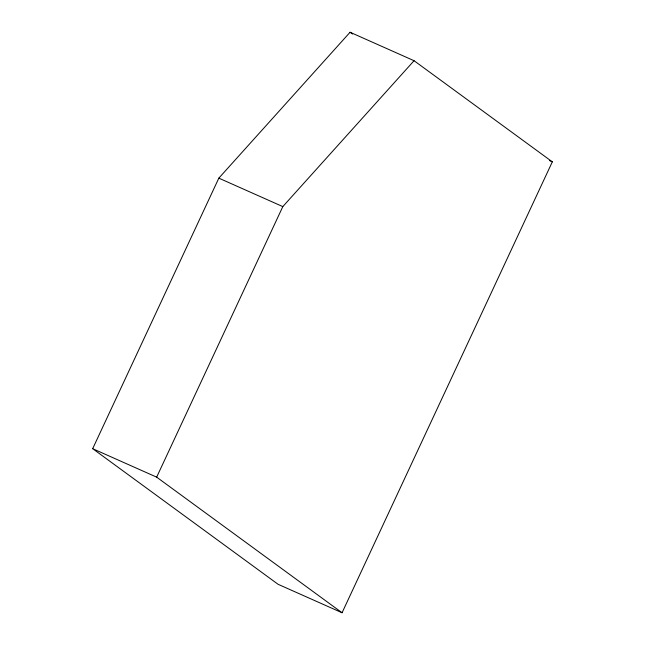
<?xml version="1.0" encoding="UTF-8"?>
<svg xmlns="http://www.w3.org/2000/svg" width="645" height="645" viewBox="0 0 645 645"><rect width="100%" height="100%" fill="white"/><g stroke="black" fill="none" stroke-linecap="round" stroke-linejoin="round"><path stroke-width="0.97" d="M92.678 448.686L218.832 178.141L350.074 32.25L414.058 60.711L552.322 161.839L342.06 612.75L278.076 584.289L92.678 448.686L156.662 477.147L342.06 612.75M156.662 477.147L282.816 206.602L414.058 60.711M549.58 160.621L552.322 161.839M218.832 178.141L282.816 206.602M350.074 32.25L352.517 34.032"/></g></svg>
